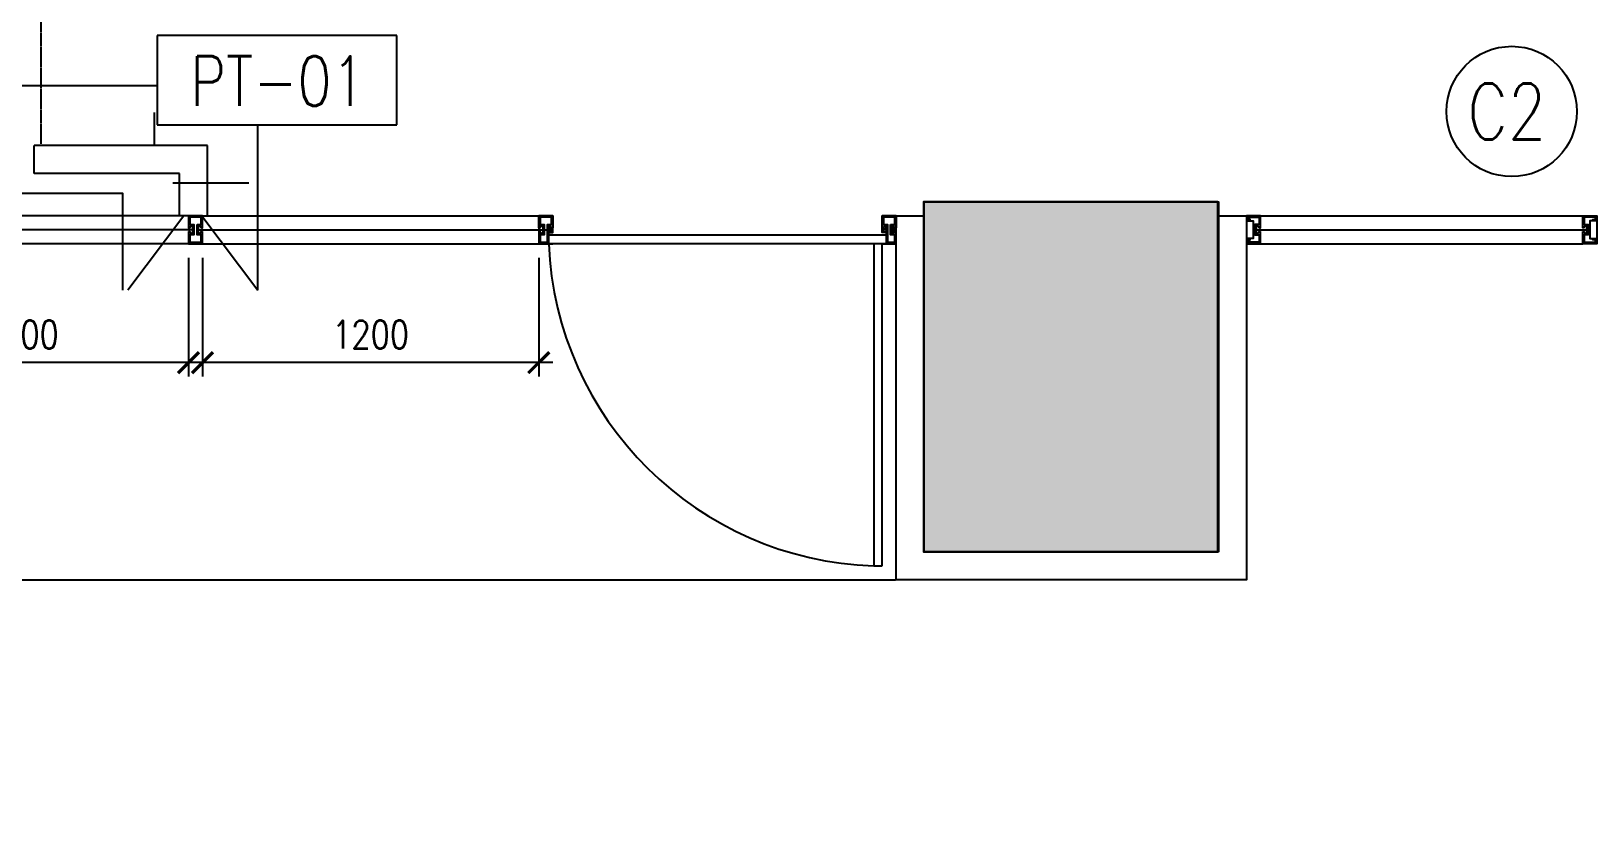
# Model space of a CAD drawing. Header units: millimetres. Extents: x 489570 to 664474, y -400689 to -233120.
# Drawn here: x 640765 to 646334, y -386346 to -383512 of the extents above; entities that cross this region are included whole.
import ezdxf
from ezdxf.enums import TextEntityAlignment as Align

# ---------------------------------------------------------------- set-up
doc = ezdxf.new("R2010")
doc.units = ezdxf.units.MM
doc.header["$LTSCALE"] = 10
doc.header["$MEASUREMENT"] = 0
doc.linetypes.add('HIDDEN', pattern=[0.375, 0.25, -0.125])
for name, color, linetype in [('02acp', 2, 'Continuous'), ('02AWF', 2, 'Continuous'), ('03APP', 7, 'Continuous'), ('07APP', 7, 'Continuous'), ('XREF BB LVL 3$0$DIMFUR-IN', 1, 'Continuous'), ('XREF BB LVL 3$0$X-WTC3-Level 3 segmented$0$COL', 7, 'Continuous'), ('XREF BB LVL 3$0$X-WTC3-Level 3 segmented$0$DMS', 7, 'Continuous'), ('XREF BB LVL 3$0$X-WTC3-Level 3 segmented$0$DOOR', 2, 'Continuous'), ('XREF BB LVL 3$0$X-WTC3-Level 3 segmented$0$HAT', 251, 'Continuous'), ('XREF BB LVL 3$0$X-WTC3-Level 3 segmented$0$WAL', 7, 'Continuous'), ('XREF BB LVL 3$0$X-WTC3-Level 3 segmented$0$WIN', 2, 'Continuous')]:
    doc.layers.add(name, color=color, linetype=linetype)
doc.styles.add('DIM', font='ROMANS.shx', dxfattribs={"width": 0.8})
doc.dimstyles.new('DIM 50', dxfattribs={"dimscale": 50, "dimtxt": 2, "dimasz": 1.5, "dimexe": 1, "dimexo": 1, "dimgap": 1, "dimtad": 1, "dimdec": 0, "dimzin": 0, "dimdsep": 46, "dimtxsty": 'DIM', "dimblk": 'ARCHTICK', "dimcen": 0.09, "dimdle": 1, "dimclrd": 9, "dimclre": 9, "dimclrt": 3, "dimadec": 0, "dimazin": 0, "dimtfac": 1, "dimtdec": 0, "dimtix": 1, "dimtmove": 2, "dimatfit": 3, "dimldrblk": 'DOT', "dimfxl": 2, "dimtolj": 1, "dimtzin": 0, "dimarcsym": 0})

# ---------------------------------------------------------------- blocks, each defined once
blk = doc.blocks.new('XREF BB LVL 3$0$X-WTC3-Level 3 segmented$0$C125105')
at = {"layer": 'XREF BB LVL 3$0$X-WTC3-Level 3 segmented$0$HAT'}
blk.add_hatch(color=256, dxfattribs=at).paths.add_polyline_path([(-524.75, -1250), (525.25, -1250), (525.25, 0), (-524.75, 0)])
at = {"layer": 'XREF BB LVL 3$0$X-WTC3-Level 3 segmented$0$COL'}
blk.add_lwpolyline([(-524.75, -1250), (525.25, -1250), (525.25, 0), (-524.75, 0)], close=True, dxfattribs=at)
blk = doc.blocks.new('XREF BB LVL 3$0$X-WTC3-Level 3 segmented$0$STRU')
at = {"layer": 'XREF BB LVL 3$0$X-WTC3-Level 3 segmented$0$COL', "rotation": 90}
blk.add_blockref('XREF BB LVL 3$0$X-WTC3-Level 3 segmented$0$C125105', (-22400, -12500.25), dxfattribs=at)
blk = doc.blocks.new('XREF BB LVL 3$0$X-WTC3-Level 3 segmented$0$Fra3')
for points in [[(0.434, 0.501), (0.434, 0.46), (0.364, 0.41), (0.364, 0.355), (0.636, 0.355), (0.636, 0.41), (0.566, 0.46), (0.566, 0.5), (1, 0.5), (1, 0), (0.189, 0), (0, 0), (0, 0.5), (0.434, 0.5)], [(0.811, 0.138), (0.861, 0.138), (0.861, 0.05), (0.95, 0.05), (0.95, 0.45), (0.686, 0.45), (0.686, 0.305), (0.314, 0.305), (0.314, 0.45), (0.05, 0.45), (0.05, 0.05), (0.139, 0.05), (0.139, 0.138), (0.189, 0.138)], [(0.811, 0), (0.811, 0.245), (0.189, 0.245), (0.189, 0)]]:
    blk.add_lwpolyline(points)
blk = doc.blocks.new('XREF BB LVL 3$0$X-WTC3-Level 3 segmented$0$fra2')
for points in [[(0.434, 0), (0, 0), (0, 0.5), (0.434, 0.5)], [(0.434, 0.501), (0.434, 0.46), (0.364, 0.41), (0.364, 0.355), (0.636, 0.355), (0.636, 0.41), (0.566, 0.46), (0.566, 0.5), (1, 0.5), (1, 0), (0.566, 0), (0.566, 0.04), (0.636, 0.09), (0.636, 0.145), (0.364, 0.145), (0.364, 0.09), (0.434, 0.04), (0.434, -0.001)]]:
    blk.add_lwpolyline(points)
blk.add_lwpolyline([(0.686, 0.305), (0.686, 0.45), (0.95, 0.45), (0.95, 0.05), (0.686, 0.05), (0.686, 0.195), (0.314, 0.195), (0.314, 0.05), (0.05, 0.05), (0.05, 0.45), (0.314, 0.45), (0.314, 0.305)], close=True)
blk = doc.blocks.new('XREF BB LVL 3$0$X-WTC3-Level 3 segmented$0$Fra6')
for points in [[(0.434, 0), (0, 0), (0, 0.5), (0.434, 0.5)], [(0.434, -0.001), (0.434, 0.04), (0.364, 0.09), (0.364, 0.145), (1, 0.145), (1, 0.5), (0.566, 0.5), (0.566, 0.46), (0.636, 0.41), (0.636, 0.355), (0.364, 0.355), (0.364, 0.41), (0.434, 0.46), (0.434, 0.501)]]:
    blk.add_lwpolyline(points)
for points in [[(0.314, 0.305), (0.314, 0.45), (0.05, 0.45), (0.05, 0.05), (0.314, 0.05), (0.314, 0.195), (0.95, 0.195), (0.95, 0.45), (0.686, 0.45), (0.686, 0.305)], [(0.553, 0.454), (0.553, 0.5), (0.447, 0.5), (0.447, 0.454), (0.378, 0.404), (0.378, 0.367), (0.473, 0.367), (0.473, 0.472), (0.527, 0.472), (0.527, 0.367), (0.622, 0.367), (0.622, 0.404)], [(0.386, 0.136), (0.483, 0.136), (0.483, 0.036), (0.557, 0.036), (0.557, 0.136), (0.6, 0.136), (0.6, 0), (0.45, 0), (0.45, 0.042), (0.386, 0.088)]]:
    blk.add_lwpolyline(points, close=True)
blk = doc.blocks.new('XREF BB LVL 3$0$X-WTC3-Level 3 segmented$0$Fra5')
for points in [[(0.434, 0), (0, 0), (0, 0.5), (0.434, 0.5)], [(0.434, -0.001), (0.434, 0.04), (0.364, 0.09), (0.364, 0.145), (0.636, 0.145), (0.636, 0.09), (0.566, 0.04), (0.566, 0), (1, 0), (1, 0.355), (0.364, 0.355), (0.364, 0.41), (0.434, 0.46), (0.434, 0.501)]]:
    blk.add_lwpolyline(points)
for points in [[(0.314, 0.05), (0.314, 0.195), (0.686, 0.195), (0.686, 0.05), (0.95, 0.05), (0.95, 0.305), (0.314, 0.305), (0.314, 0.45), (0.05, 0.45), (0.05, 0.05)], [(0.386, 0.412), (0.386, 0.364), (0.483, 0.364), (0.483, 0.464), (0.557, 0.464), (0.557, 0.364), (0.6, 0.364), (0.6, 0.5), (0.45, 0.5), (0.45, 0.458)]]:
    blk.add_lwpolyline(points, close=True)
blk = doc.blocks.new('Furn-Code')
at = {"color": 1}
for p, q in [((1137.7, 450), (-68.6, 450)), ((-68.6, 450), (-68.6, 0)), ((1137.7, 0), (1137.7, 450)), ((-68.6, 0), (1137.7, 0))]:
    blk.add_line(p, q, dxfattribs=at)
blk = doc.blocks.new('_ARCHTICK')
at = {"color": 0, "linetype": 'ByBlock', "const_width": 0.15}
blk.add_lwpolyline([(-0.5, -0.5), (0.5, 0.5)], dxfattribs=at)
blk = doc.blocks.new('*D1462')
at = {"color": 9, "lineweight": -2, "transparency": 16777216}
for p, q in [((641376.4, -384320.8), (641376.4, -384745.5)), ((642576.4, -384320.8), (642576.4, -384745.5)), ((642626.4, -384695.5), (641326.4, -384695.5))]:
    blk.add_line(p, q, dxfattribs=at)
at = {"layer": 'Defpoints', "color": 0, "transparency": 16777216}
for p in [(641376.4, -384270.8), (642576.4, -384270.8), (641376.4, -384695.5)]:
    blk.add_point(p, dxfattribs=at)
at = {"color": 9, "lineweight": -2, "transparency": 16777216, "xscale": 75, "yscale": 75, "zscale": 75, "rotation": 180}
blk.add_blockref('_ARCHTICK', (641376.4, -384695.5), dxfattribs=at)
at = {"color": 9, "lineweight": -2, "transparency": 16777216, "xscale": 75, "yscale": 75, "zscale": 75}
blk.add_blockref('_ARCHTICK', (642576.4, -384695.5), dxfattribs=at)
at = {"color": 3, "transparency": 16777216, "insert": (641976.4, -384595.5), "char_height": 100, "attachment_point": 5, "style": 'DIM'}
blk.add_mtext('\\A1;1200', dxfattribs=at)
blk = doc.blocks.new('_DOT')
at = {"color": 0, "linetype": 'ByBlock'}
blk.add_line((-0.5, 0), (-1, 0), dxfattribs=at)
at = {"color": 0, "linetype": 'ByBlock', "const_width": 0.5}
blk.add_lwpolyline([(-0.25, 0, 1), (0.25, 0, 1)], format="xyb", close=True, dxfattribs=at)
blk = doc.blocks.new('*D1463')
at = {"color": 9, "lineweight": -2, "transparency": 16777216}
for p, q in [((640126.4, -384320.8), (640126.4, -384745.5)), ((641326.4, -384320.8), (641326.4, -384745.5)), ((641376.4, -384695.5), (640076.4, -384695.5))]:
    blk.add_line(p, q, dxfattribs=at)
at = {"layer": 'Defpoints', "color": 0, "transparency": 16777216}
for p in [(640126.4, -384270.8), (641326.4, -384270.8), (640126.4, -384695.5)]:
    blk.add_point(p, dxfattribs=at)
at = {"color": 9, "lineweight": -2, "transparency": 16777216, "xscale": 75, "yscale": 75, "zscale": 75, "rotation": 180}
blk.add_blockref('_ARCHTICK', (640126.4, -384695.5), dxfattribs=at)
at = {"color": 9, "lineweight": -2, "transparency": 16777216, "xscale": 75, "yscale": 75, "zscale": 75}
blk.add_blockref('_ARCHTICK', (641326.4, -384695.5), dxfattribs=at)
at = {"color": 3, "transparency": 16777216, "insert": (640726.4, -384595.5), "char_height": 100, "attachment_point": 5, "style": 'DIM'}
blk.add_mtext('\\A1;1200', dxfattribs=at)

msp = doc.modelspace()

# ---------------------------------------------------------------- linework, layer by layer
at = {"color": 1, "linetype": 'HIDDEN'}
msp.add_line((640799.8, -378684.8), (640799.8, -383920.5), dxfattribs=at)
at = {"layer": '02acp', "color": 5}
msp.add_circle((646047.9, -383798.7), 232.6, dxfattribs=at)
at = {"layer": '02AWF'}
for p, q in [((641573.9, -384436.3), (641573.9, -383846.8)), ((641309.9, -384170.8), (641109.9, -384436.3)), ((641373.9, -384170.8), (641573.9, -384436.3))]:
    msp.add_line(p, q, dxfattribs=at)
msp.add_lwpolyline([(641091.9, -384436.3), (641091.9, -384092.1), (640575.3, -384092.1), (640575.3, -383705.5), (641215, -383705.5)], dxfattribs=at)
at = {"layer": '03APP'}
for p, q in [((641203.5, -383802.3), (641203.5, -383920.5)), ((641270.9, -384053.1), (641541.3, -384053.1))]:
    msp.add_line(p, q, dxfattribs=at)
at = {"layer": '07APP'}
for p, q in [((641394.3, -383920.5), (640775.3, -383920.5)), ((641394.3, -384170.8), (641394.3, -383920.5)), ((641294.3, -384020.5), (640775.3, -384020.5)), ((641294.3, -384170.8), (641294.3, -384020.5))]:
    msp.add_line(p, q, dxfattribs=at)
msp.add_lwpolyline([(640775.3, -384020.5), (640775.3, -383920.5)], dxfattribs=at)
at = {"layer": 'XREF BB LVL 3$0$DIMFUR-IN', "color": 1}
for p, q in [((645141.4, -384170.8), (645651.4, -384170.8)), ((645151.4, -384170.8), (645151.4, -384170.8))]:
    msp.add_line(p, q, dxfattribs=at)
at = {"layer": 'XREF BB LVL 3$0$X-WTC3-Level 3 segmented$0$DOOR', "color": 4}
for p, q in [((641340.9, -384220.8), (640111.9, -384220.8)), ((641361.9, -384220.8), (642615.9, -384220.8)), ((645136.9, -384220.8), (646315.9, -384220.8))]:
    msp.add_line(p, q, dxfattribs=at)
at = {"layer": 'XREF BB LVL 3$0$X-WTC3-Level 3 segmented$0$DOOR'}
for p, q in [((641326.4, -384170.8), (640126.4, -384170.8)), ((641376.4, -384170.8), (642601.4, -384170.8)), ((642576.4, -384170.8), (642576.4, -384270.8)), ((642626.4, -384170.8), (642576.4, -384170.8)), ((643851.4, -384170.8), (643801.4, -384170.8)), ((643851.4, -384270.8), (643851.4, -384170.8)), ((645151.4, -384170.8), (646301.4, -384170.8)), ((641326.4, -384270.8), (640126.4, -384270.8)), ((641376.4, -384270.8), (642601.4, -384270.8)), ((642601.4, -384270.8), (642626.4, -384270.8)), ((643771.4, -384270.8), (643771.4, -385420.8)), ((643801.4, -384270.8), (643771.4, -384270.8)), ((643801.4, -385420.8), (643801.4, -384270.8)), ((643801.4, -384270.8), (643851.4, -384270.8)), ((645151.4, -384270.8), (646301.4, -384270.8)), ((643771.4, -385420.8), (643801.4, -385420.8))]:
    msp.add_line(p, q, dxfattribs=at)
msp.add_lwpolyline([(642611.9, -384270.8), (642611.9, -384239), (643815.7, -384239), (643815.7, -384270.8)], close=True, dxfattribs=at)
msp.add_arc((643809.9, -384222.5), 1198.9, 182.3095, 268.1625, dxfattribs=at)
at = {"layer": 'XREF BB LVL 3$0$X-WTC3-Level 3 segmented$0$WAL'}
msp.add_lwpolyline([(645001.4, -384170.8), (645101.4, -384170.8), (645101.4, -385470.8), (643851.4, -385470.8), (643851.4, -384170.8), (643951.4, -384170.8)], dxfattribs=at)
for radius, end in [(9310, 0.55389), (10120, 0.50955)]:
    msp.add_arc((644473.9, -385460.8), radius, 270, end, dxfattribs=at)
at = {"layer": 'XREF BB LVL 3$0$X-WTC3-Level 3 segmented$0$WIN'}
msp.add_line((620098.9, -385470.8), (643848.9, -385470.8), dxfattribs=at)

# ---------------------------------------------------------------- block references
at = {"layer": '02AWF'}
ref = msp.add_blockref('Furn-Code', (641263.6, -383846.8), dxfattribs=dict(at, xscale=0.7084826374809685, yscale=0.7084826374809685, zscale=0.7084826374809685))
ref.add_attrib('CTR.01', 'PT-01', dxfattribs={"layer": '0', "height": 177.12, "style": 'DIM', "width": 0.8}).set_placement((641645.5, -383690.2), align=Align.MIDDLE)
at = {"layer": 'XREF BB LVL 3$0$X-WTC3-Level 3 segmented$0$COL', "xscale": -1, "rotation": 180}
msp.add_blockref('XREF BB LVL 3$0$X-WTC3-Level 3 segmented$0$C125105', (644476.2, -385370.8), dxfattribs=at)
at = {"layer": 'XREF BB LVL 3$0$X-WTC3-Level 3 segmented$0$DMS', "rotation": 90}
msp.add_blockref('XREF BB LVL 3$0$X-WTC3-Level 3 segmented$0$STRU', (631973.9, -362970.8), dxfattribs=at)
at = {"layer": 'XREF BB LVL 3$0$X-WTC3-Level 3 segmented$0$DOOR', "yscale": 100, "zscale": 100}
for name, p, xscale, rotation in [('XREF BB LVL 3$0$X-WTC3-Level 3 segmented$0$fra2', (641326.4, -384270.8), -100, 270), ('XREF BB LVL 3$0$X-WTC3-Level 3 segmented$0$Fra5', (642576.4, -384170.8), 100, 270), ('XREF BB LVL 3$0$X-WTC3-Level 3 segmented$0$Fra6', (643801.2, -384170.8), 100, 270), ('XREF BB LVL 3$0$X-WTC3-Level 3 segmented$0$Fra3', (645101.4, -384270.8), -100, 270), ('XREF BB LVL 3$0$X-WTC3-Level 3 segmented$0$Fra3', (646351.4, -384270.8), 100, 90)]:
    msp.add_blockref(name, p, dxfattribs=dict(at, xscale=xscale, rotation=rotation))

# ---------------------------------------------------------------- texts
at = {"layer": '02acp', "color": 4, "insert": (646030.7, -383798.7), "char_height": 200, "width": 2218.307, "attachment_point": 5, "style": 'DIM'}
msp.add_mtext('C2', dxfattribs=at)

# ---------------------------------------------------------------- dimensions: what is measured, and where the dimension line sits
for base, p1, p2, picture, middle in [((640126.4, -384695.5), (641326.4, -384270.8), (640126.4, -384270.8), '*D1463', (640726.4, -384595.5)), ((641376.4, -384695.5), (642576.4, -384270.8), (641376.4, -384270.8), '*D1462', (641976.4, -384595.5))]:
    dim = msp.add_linear_dim(base=base, p1=p1, p2=p2, dimstyle='DIM 50')
    dim.commit()
    dim.dimension.update_dxf_attribs({"geometry": picture, "text_midpoint": middle})

doc.saveas('drawing.dxf')
